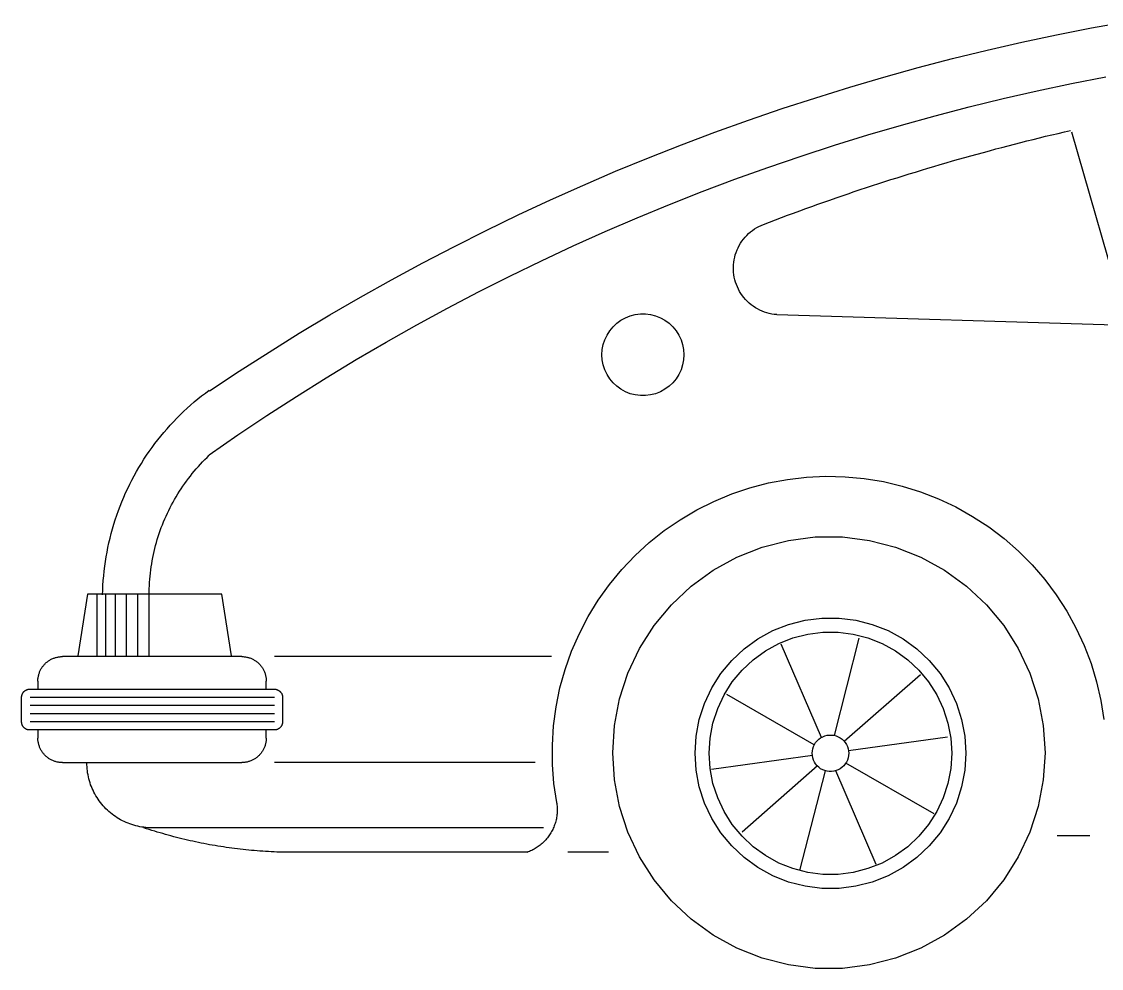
# Model space of a CAD drawing. Extents: x 4 to 4026, y -6 to 1153.
# Drawn here: x 4 to 1275, y -3 to 1111 of the extents above; entities that cross this region are included whole.
import ezdxf

# ---------------------------------------------------------------- set-up
doc = ezdxf.new("R2010")
doc.units = 0
doc.header["$LTSCALE"] = 20
doc.layers.get('0').update_dxf_attribs({"linetype": 'CONTINUOUS'})

msp = doc.modelspace()

# ---------------------------------------------------------------- linework, layer by layer
at = {"color": 0}
for p, q in [((1263.8, 1103.8), (1305, 1111.3)), ((1181.7, 1087), (1222.7, 1095.7)), ((1222.7, 1095.7), (1263.8, 1103.8)), ((1140.9, 1077.6), (1181.7, 1087)), ((1100.2, 1067.7), (1140.9, 1077.6)), ((1019.4, 1045.9), (1059.7, 1057.1)), ((1059.7, 1057.1), (1100.2, 1067.7)), ((979.2, 1034.1), (1019.4, 1045.9)), ((1240.3, 1038.3), (1280.8, 1046.2)), ((939.2, 1021.7), (979.2, 1034.1)), ((1199.9, 1029.7), (1240.3, 1038.3)), ((899.4, 1008.8), (939.2, 1021.7)), ((1119.7, 1010.8), (1159.7, 1020.6)), ((1159.7, 1020.6), (1199.9, 1029.7)), ((859.8, 995.2), (899.4, 1008.8)), ((1079.8, 1000.5), (1119.7, 1010.8)), ((820.3, 981), (859.8, 995.2)), ((1040, 989.5), (1079.8, 1000.5)), ((781.2, 966.2), (820.3, 981)), ((1000.4, 977.9), (1040, 989.5)), ((1217.1, 978), (1224.5, 979.7)), ((1224.5, 979.7), (1231.8, 981.4)), ((1231.8, 981.4), (1239.2, 983.1)), ((1240.2, 981.5), (1305.3, 755)), ((961, 965.8), (1000.4, 977.9)), ((1165.7, 965.1), (1173, 967)), ((1173, 967), (1180.4, 968.9)), ((1180.4, 968.9), (1187.7, 970.8)), ((1187.7, 970.8), (1195, 972.6)), ((1195, 972.6), (1202.4, 974.4)), ((1202.4, 974.4), (1209.7, 976.2)), ((1209.7, 976.2), (1217.1, 978)), ((742.2, 950.9), (781.2, 966.2)), ((921.8, 953), (961, 965.8)), ((1121.9, 953.3), (1129.2, 955.4)), ((1129.2, 955.4), (1136.5, 957.3)), ((1136.5, 957.3), (1143.8, 959.3)), ((1143.8, 959.3), (1151.1, 961.3)), ((1151.1, 961.3), (1158.4, 963.2)), ((1158.4, 963.2), (1165.7, 965.1)), ((703.5, 935), (742.2, 950.9)), ((882.8, 939.6), (921.8, 953)), ((1078.2, 940.8), (1085.5, 942.9)), ((1085.5, 942.9), (1092.7, 945.1)), ((1092.7, 945.1), (1100, 947.2)), ((1100, 947.2), (1107.3, 949.2)), ((1107.3, 949.2), (1114.6, 951.3)), ((1114.6, 951.3), (1121.9, 953.3)), ((665, 918.4), (703.5, 935)), ((844, 925.7), (882.8, 939.6)), ((1034.8, 927.5), (1042, 929.8)), ((1042, 929.8), (1049.3, 932)), ((1049.3, 932), (1056.5, 934.2)), ((1056.5, 934.2), (1063.7, 936.4)), ((1063.7, 936.4), (1071, 938.6)), ((1071, 938.6), (1078.2, 940.8)), ((626.8, 901.4), (665, 918.4)), ((805.4, 911.1), (844, 925.7)), ((991.6, 913.5), (998.8, 915.9)), ((998.8, 915.9), (1006, 918.2)), ((1006, 918.2), (1013.2, 920.6)), ((1013.2, 920.6), (1020.4, 922.9)), ((1020.4, 922.9), (1027.6, 925.2)), ((1027.6, 925.2), (1034.8, 927.5)), ((767.1, 896), (805.4, 911.1)), ((955.8, 901.2), (963, 903.7)), ((963, 903.7), (970.1, 906.2)), ((970.1, 906.2), (977.3, 908.7)), ((977.3, 908.7), (984.4, 911.1)), ((984.4, 911.1), (991.6, 913.5)), ((588.8, 883.7), (626.8, 901.4)), ((729, 880.3), (767.1, 896)), ((920.2, 888.5), (927.3, 891.1)), ((927.3, 891.1), (934.4, 893.7)), ((934.4, 893.7), (941.5, 896.2)), ((941.5, 896.2), (948.7, 898.7)), ((948.7, 898.7), (955.8, 901.2)), ((551.1, 865.5), (588.8, 883.7)), ((691.1, 864), (729, 880.3)), ((884.8, 875.3), (891.8, 877.9)), ((891.8, 877.9), (898.9, 880.6)), ((898.9, 880.6), (906, 883.3)), ((906, 883.3), (913.1, 885.9)), ((913.1, 885.9), (920.2, 888.5)), ((513.7, 846.7), (551.1, 865.5)), ((862.3, 863.7), (864.6, 865.5)), ((864.6, 865.5), (867.1, 867.2)), ((867.1, 867.2), (869.6, 868.7)), ((869.6, 868.7), (872.2, 870.2)), ((872.2, 870.2), (874.9, 871.4)), ((874.9, 871.4), (877.7, 872.6)), ((877.7, 872.5), (884.8, 875.3)), ((653.5, 847.1), (691.1, 864)), ((850.5, 850.3), (852.2, 852.8)), ((852.2, 852.8), (854, 855.2)), ((854, 855.2), (855.9, 857.5)), ((855.9, 857.5), (857.9, 859.6)), ((857.9, 859.6), (860, 861.7)), ((860, 861.7), (862.3, 863.7)), ((476.5, 827.3), (513.7, 846.7)), ((616.1, 829.7), (653.5, 847.1)), ((844.4, 836.8), (845.3, 839.6)), ((845.3, 839.6), (846.4, 842.4)), ((846.4, 842.4), (847.7, 845.1)), ((847.7, 845.1), (849, 847.7)), ((849, 847.7), (850.5, 850.3)), ((439.7, 807.4), (476.5, 827.3)), ((579, 811.6), (616.1, 829.7)), ((842.3, 825.1), (842.6, 828)), ((842.6, 828), (843, 831)), ((843, 831), (843.7, 833.9)), ((843.7, 833.9), (844.4, 836.8)), ((842.2, 822.1), (842.3, 825.1)), ((842.2, 819.1), (842.2, 822.1)), ((842.4, 816.2), (842.2, 819.1)), ((842.7, 813.2), (842.4, 816.2)), ((403.1, 787), (439.7, 807.4)), ((542.2, 793.1), (579, 811.6)), ((843.2, 810.3), (842.7, 813.2)), ((843.9, 807.4), (843.2, 810.3)), ((844.7, 804.5), (843.9, 807.4)), ((845.7, 801.7), (844.7, 804.5)), ((846.8, 798.9), (845.7, 801.7)), ((505.7, 773.9), (542.2, 793.1)), ((848.1, 796.2), (846.8, 798.9)), ((849.5, 793.6), (848.1, 796.2)), ((851.1, 791.1), (849.5, 793.6)), ((852.8, 788.6), (851.1, 791.1)), ((854.6, 786.3), (852.8, 788.6)), ((366.9, 765.9), (403.1, 787)), ((856.6, 784), (854.6, 786.3)), ((858.6, 781.9), (856.6, 784)), ((860.8, 779.9), (858.6, 781.9)), ((863.1, 778), (860.8, 779.9)), ((865.5, 776.2), (863.1, 778)), ((868, 774.5), (865.5, 776.2)), ((331, 744.4), (366.9, 765.9)), ((469.4, 754.3), (505.7, 773.9)), ((715.1, 762.7), (720.7, 764.9)), ((720.7, 764.9), (726.6, 766.4)), ((726.6, 766.4), (732.6, 767.2)), ((732.6, 767.2), (738.7, 767.2)), ((738.7, 767.2), (744.7, 766.4)), ((744.7, 766.4), (750.5, 764.9)), ((750.5, 764.9), (756.2, 762.7)), ((870.5, 773), (868, 774.5)), ((873.2, 771.6), (870.5, 773)), ((875.9, 770.4), (873.2, 771.6)), ((878.7, 769.3), (875.9, 770.4)), ((881.5, 768.4), (878.7, 769.3)), ((884.4, 767.6), (881.5, 768.4)), ((887.3, 767), (884.4, 767.6)), ((890.2, 766.6), (887.3, 767)), ((893.2, 766.3), (890.2, 766.6)), ((1306, 753.4), (893.4, 766)), ((433.5, 734), (469.4, 754.3)), ((696.6, 747.4), (700.5, 752.1)), ((700.5, 752.1), (704.9, 756.2)), ((704.9, 756.2), (709.8, 759.8)), ((709.8, 759.8), (715.1, 762.7)), ((756.2, 762.7), (761.5, 759.8)), ((761.5, 759.8), (766.4, 756.2)), ((766.4, 756.2), (770.8, 752.1)), ((770.8, 752.1), (774.6, 747.4)), ((295.4, 722.3), (331, 744.4)), ((690.8, 736.8), (693.4, 742.3)), ((693.4, 742.3), (696.6, 747.4)), ((774.6, 747.4), (777.9, 742.3)), ((777.9, 742.3), (780.5, 736.8)), ((397.9, 713.3), (433.5, 734)), ((687.4, 719.1), (687.8, 725.1)), ((687.8, 725.1), (688.9, 731.1)), ((688.9, 731.1), (690.8, 736.8)), ((780.5, 736.8), (782.3, 731.1)), ((782.3, 731.1), (783.5, 725.1)), ((783.5, 725.1), (783.9, 719.1)), ((260.2, 699.7), (295.4, 722.3)), ((362.6, 691.9), (397.9, 713.3)), ((687.8, 713), (687.4, 719.1)), ((688.9, 707.1), (687.8, 713)), ((783.5, 713), (782.3, 707.1)), ((783.9, 719.1), (783.5, 713)), ((225.3, 676.6), (260.2, 699.7)), ((690.8, 701.3), (688.9, 707.1)), ((693.4, 695.8), (690.8, 701.3)), ((780.5, 701.3), (777.9, 695.8)), ((782.3, 707.1), (780.5, 701.3)), ((327.6, 670.1), (362.6, 691.9)), ((696.6, 690.7), (693.4, 695.8)), ((700.5, 686.1), (696.6, 690.7)), ((774.6, 690.7), (770.8, 686.1)), ((777.9, 695.8), (774.6, 690.7)), ((216.1, 670.6), (220.5, 674)), ((220.5, 674), (225.1, 677.4)), ((704.9, 681.9), (700.5, 686.1)), ((709.8, 678.4), (704.9, 681.9)), ((715.1, 675.4), (709.8, 678.4)), ((720.7, 673.2), (715.1, 675.4)), ((756.2, 675.4), (750.5, 673.2)), ((761.5, 678.4), (756.2, 675.4)), ((766.4, 681.9), (761.5, 678.4)), ((770.8, 686.1), (766.4, 681.9)), ((203.1, 659.8), (207.4, 663.5)), ((207.4, 663.5), (211.7, 667.1)), ((211.7, 667.1), (216.1, 670.6)), ((293, 647.7), (327.6, 670.1)), ((726.6, 671.7), (720.7, 673.2)), ((732.6, 671), (726.6, 671.7)), ((738.7, 671), (732.6, 671)), ((744.7, 671.7), (738.7, 671)), ((750.5, 673.2), (744.7, 671.7)), ((190.7, 648.3), (194.8, 652.2)), ((194.8, 652.2), (198.9, 656)), ((198.9, 656), (203.1, 659.8)), ((175.3, 631.9), (179, 636.1)), ((179, 636.1), (182.8, 640.2)), ((182.8, 640.2), (186.7, 644.3)), ((186.7, 644.3), (190.7, 648.3)), ((258.7, 624.8), (293, 647.7)), ((164.5, 618.9), (168, 623.3)), ((168, 623.3), (171.6, 627.6)), ((171.6, 627.6), (175.3, 631.9)), ((224.8, 601.4), (258.7, 624.8)), ((157.7, 609.9), (161, 614.4)), ((161, 614.4), (164.5, 618.9)), ((148.1, 596), (151.2, 600.7)), ((151.2, 600.7), (154.4, 605.3)), ((154.4, 605.3), (157.7, 609.9)), ((219.8, 595.6), (222.4, 598.1)), ((222.4, 598.1), (225.1, 600.7)), ((139.4, 581.5), (142.2, 586.4)), ((142.2, 586.4), (145.1, 591.2)), ((145.1, 591.2), (148.1, 596)), ((209.8, 584.8), (212.2, 587.5)), ((212.2, 587.5), (214.7, 590.2)), ((214.7, 590.2), (217.2, 592.9)), ((217.2, 592.9), (219.8, 595.6)), ((134, 571.6), (136.6, 576.6)), ((136.6, 576.6), (139.4, 581.5)), ((198.3, 570.4), (200.5, 573.4)), ((200.5, 573.4), (202.8, 576.3)), ((202.8, 576.3), (205.1, 579.1)), ((205.1, 579.1), (207.4, 582)), ((207.4, 582), (209.8, 584.8)), ((883.6, 568.2), (905.9, 572.3)), ((905.9, 572.3), (928.4, 575)), ((928.4, 575), (951.1, 576)), ((951.1, 576), (973.7, 575.5)), ((973.7, 575.5), (996.3, 573.4)), ((996.3, 573.4), (1018.7, 569.7)), ((126.6, 556.4), (129, 561.5)), ((129, 561.5), (131.4, 566.6)), ((131.4, 566.6), (134, 571.6)), ((190, 558.3), (192, 561.4)), ((192, 561.4), (194, 564.4)), ((194, 564.4), (196.2, 567.4)), ((196.2, 567.4), (198.3, 570.4)), ((840.2, 555.2), (861.7, 562.4)), ((861.7, 562.4), (883.6, 568.2)), ((1018.7, 569.7), (1040.8, 564.5)), ((1040.8, 564.5), (1062.4, 557.8)), ((122.2, 546.1), (124.3, 551.3)), ((124.3, 551.3), (126.6, 556.4)), ((182.5, 545.6), (184.3, 548.8)), ((184.3, 548.8), (186.1, 552)), ((186.1, 552), (188, 555.2)), ((188, 555.2), (190, 558.3)), ((819.3, 546.5), (840.2, 555.2)), ((1062.4, 557.8), (1083.5, 549.5)), ((1083.5, 549.5), (1104, 539.9)), ((116.2, 530.3), (118.1, 535.6)), ((118.1, 535.6), (120.1, 540.8)), ((120.1, 540.8), (122.2, 546.1)), ((175.8, 532.5), (177.4, 535.8)), ((177.4, 535.8), (179, 539.1)), ((179, 539.1), (180.7, 542.4)), ((180.7, 542.4), (182.5, 545.6)), ((779.5, 524.9), (799, 536.4)), ((799, 536.4), (819.3, 546.5)), ((1104, 539.9), (1123.8, 528.8)), ((112.7, 519.5), (114.4, 524.9)), ((114.4, 524.9), (116.2, 530.3)), ((170, 519), (171.3, 522.4)), ((171.3, 522.4), (172.8, 525.8)), ((172.8, 525.8), (174.2, 529.2)), ((174.2, 529.2), (175.8, 532.5)), ((760.8, 512), (779.5, 524.9)), ((1123.8, 528.8), (1142.8, 516.4)), ((108.2, 503.2), (109.6, 508.7)), ((109.6, 508.7), (111.1, 514.1)), ((111.1, 514.1), (112.7, 519.5)), ((165, 505.1), (166.2, 508.6)), ((166.2, 508.6), (167.4, 512.1)), ((167.4, 512.1), (168.6, 515.6)), ((168.6, 515.6), (170, 519)), ((743.1, 497.9), (760.8, 512)), ((1142.8, 516.4), (1160.8, 502.7)), ((105.8, 492.3), (106.9, 497.8)), ((106.9, 497.8), (108.2, 503.2)), ((161.9, 494.6), (162.9, 498.1)), ((162.9, 498.1), (163.9, 501.6)), ((163.9, 501.6), (165, 505.1)), ((726.4, 482.6), (743.1, 497.9)), ((876, 492.6), (906.9, 500.6)), ((906.9, 500.6), (938.6, 504.6)), ((938.6, 504.6), (970.6, 504.6)), ((970.6, 504.6), (1002.3, 500.6)), ((1002.3, 500.6), (1033.2, 492.6)), ((1160.8, 502.7), (1177.9, 487.7)), ((103.7, 481.2), (104.7, 486.7)), ((104.7, 486.7), (105.8, 492.3)), ((158.6, 480.2), (159.3, 483.8)), ((159.3, 483.8), (160.2, 487.4)), ((160.2, 487.4), (161, 491)), ((161, 491), (161.9, 494.6)), ((846.3, 480.9), (876, 492.6)), ((1033.2, 492.6), (1062.9, 480.9)), ((1177.9, 487.7), (1193.9, 471.6)), ((102, 470), (102.8, 475.6)), ((102.8, 475.6), (103.7, 481.2)), ((156.7, 469.3), (157.3, 473)), ((157.3, 473), (157.9, 476.6)), ((157.9, 476.6), (158.6, 480.2)), ((710.7, 466.1), (726.4, 482.6)), ((818.3, 465.5), (846.3, 480.9)), ((1062.9, 480.9), (1090.9, 465.5)), ((1193.9, 471.6), (1208.7, 454.5)), ((100.3, 453.2), (100.8, 458.8)), ((100.8, 458.8), (101.3, 464.4)), ((101.3, 464.4), (102, 470)), ((155.1, 454.7), (155.4, 458.4)), ((155.4, 458.4), (155.8, 462)), ((155.8, 462), (156.2, 465.7)), ((156.2, 465.7), (156.7, 469.3)), ((696.3, 448.6), (710.7, 466.1)), ((792.4, 446.7), (818.3, 465.5)), ((1090.9, 465.5), (1116.8, 446.7)), ((99.7, 442), (99.9, 447.6)), ((99.9, 447.6), (100.3, 453.2)), ((154.4, 443.7), (154.6, 447.4)), ((154.6, 447.4), (154.8, 451.1)), ((154.8, 451.1), (155.1, 454.7)), ((683.1, 430.2), (696.3, 448.6)), ((769.1, 424.8), (792.4, 446.7)), ((1116.8, 446.7), (1140.1, 424.8)), ((1208.7, 454.5), (1222.3, 436.3)), ((81.7, 437.1), (70.2, 364.6)), ((239.7, 437.1), (81.7, 437.1)), ((93.2, 364.6), (93.2, 437.1)), ((99.5, 436.3), (99.7, 442)), ((103.1, 364.6), (103.1, 437.1)), ((114.6, 364.6), (114.6, 437.1)), ((127.8, 364.6), (127.8, 437.1)), ((140.9, 364.6), (140.9, 437.1)), ((154.1, 364.6), (154.1, 437.1)), ((154.3, 440), (154.4, 443.7)), ((154.3, 436.3), (154.3, 440)), ((251.2, 364.6), (239.7, 437.1)), ((1222.3, 436.3), (1234.6, 417.3)), ((671.3, 410.9), (683.1, 430.2)), ((748.8, 400.2), (769.1, 424.8)), ((1140.1, 424.8), (1160.5, 400.2)), ((660.8, 390.8), (671.3, 410.9)), ((926.6, 406.6), (946.4, 409.1)), ((946.4, 409.1), (966.5, 409.1)), ((966.5, 409.1), (986.3, 406.6)), ((1234.6, 417.3), (1245.5, 397.4)), ((731.6, 373.2), (748.8, 400.2)), ((871, 384.6), (888.5, 394.3)), ((888.5, 394.3), (907.2, 401.6)), ((907.2, 401.6), (926.6, 406.6)), ((986.3, 406.6), (1005.7, 401.6)), ((1005.7, 401.6), (1024.4, 394.3)), ((1024.4, 394.3), (1041.9, 384.6)), ((1160.5, 400.2), (1177.6, 373.2)), ((1245.5, 397.4), (1255.1, 376.9)), ((651.7, 370), (660.8, 390.8)), ((854.8, 372.8), (871, 384.6)), ((895.6, 379.2), (912.3, 385.8)), ((912.3, 385.8), (929.7, 390.3)), ((929.7, 390.3), (947.5, 392.5)), ((947.5, 392.5), (965.4, 392.5)), ((961.1, 270.8), (990.4, 385.6)), ((965.4, 392.5), (983.2, 390.3)), ((983.2, 390.3), (1000.6, 385.8)), ((1000.6, 385.8), (1017.3, 379.2)), ((1041.9, 384.6), (1058.1, 372.8)), ((644.1, 348.6), (651.7, 370)), ((718, 344.3), (731.6, 373.2)), ((840.2, 359.1), (854.8, 372.8)), ((865.4, 360), (879.9, 370.5)), ((879.9, 370.5), (895.6, 379.2)), ((945.8, 268.5), (898.5, 378.5)), ((1017.3, 379.2), (1033, 370.5)), ((1033, 370.5), (1047.5, 360)), ((1058.1, 372.8), (1072.7, 359.1)), ((1177.6, 373.2), (1191.2, 344.3)), ((1255.1, 376.9), (1263.2, 355.7)), ((32.4, 355.9), (33.1, 356.6)), ((33.1, 356.6), (33.7, 357.1)), ((33.7, 357.1), (34.4, 357.7)), ((34.4, 357.7), (35.2, 358.2)), ((35.2, 358.2), (35.9, 358.8)), ((35.9, 358.8), (36.7, 359.3)), ((36.7, 359.3), (37.4, 359.7)), ((37.4, 359.7), (38.2, 360.2)), ((38.2, 360.2), (39, 360.6)), ((39, 360.6), (39.8, 361)), ((39.8, 361), (40.7, 361.4)), ((40.7, 361.4), (41.5, 361.7)), ((41.5, 361.7), (42.3, 362)), ((42.3, 362), (43.2, 362.3)), ((43.2, 362.3), (44.1, 362.6)), ((44.1, 362.6), (44.9, 362.8)), ((44.9, 362.8), (45.8, 363.1)), ((45.8, 363.1), (46.7, 363.2)), ((46.7, 363.2), (47.6, 363.4)), ((47.6, 363.4), (48.5, 363.5)), ((48.5, 363.5), (49.4, 363.6)), ((49.4, 363.6), (50.3, 363.7)), ((50.3, 363.7), (51.2, 363.7)), ((51.2, 363.7), (52.1, 363.8)), ((263.3, 363.8), (52.1, 363.8)), ((263.3, 363.8), (264.2, 363.7)), ((264.2, 363.7), (265.1, 363.7)), ((265.1, 363.7), (266, 363.6)), ((266, 363.6), (266.9, 363.5)), ((266.9, 363.5), (267.8, 363.4)), ((267.8, 363.4), (268.7, 363.2)), ((268.7, 363.2), (269.6, 363.1)), ((269.6, 363.1), (270.5, 362.8)), ((270.5, 362.8), (271.3, 362.6)), ((271.3, 362.6), (272.2, 362.3)), ((272.2, 362.3), (273, 362.1)), ((273, 362.1), (273.9, 361.7)), ((273.9, 361.7), (274.7, 361.4)), ((274.7, 361.4), (275.6, 361)), ((275.6, 361), (276.4, 360.6)), ((276.4, 360.6), (277.2, 360.2)), ((277.2, 360.2), (278, 359.7)), ((278, 359.7), (278.7, 359.3)), ((278.7, 359.3), (279.5, 358.8)), ((279.5, 358.8), (280.2, 358.3)), ((280.2, 358.3), (280.9, 357.7)), ((280.9, 357.7), (281.7, 357.1)), ((281.7, 357.1), (282.3, 356.6)), ((282.3, 356.6), (283, 355.9)), ((628.1, 363.8), (301.7, 363.8)), ((827.4, 343.7), (840.2, 359.1)), ((852.3, 347.7), (865.4, 360)), ((1047.5, 360), (1060.6, 347.7)), ((1072.7, 359.1), (1085.5, 343.7)), ((24.4, 343), (24.7, 343.8)), ((24.7, 343.8), (25, 344.7)), ((25, 344.7), (25.3, 345.6)), ((25.3, 345.6), (25.7, 346.4)), ((25.7, 346.4), (26, 347.2)), ((26, 347.2), (26.4, 348)), ((26.4, 348), (26.9, 348.8)), ((26.9, 348.8), (27.3, 349.6)), ((27.3, 349.6), (27.8, 350.4)), ((27.8, 350.4), (28.3, 351.1)), ((28.3, 351.1), (28.8, 351.9)), ((28.8, 351.9), (29.3, 352.6)), ((29.3, 352.6), (29.9, 353.3)), ((29.9, 353.3), (30.5, 354)), ((30.5, 354), (31.1, 354.7)), ((31.1, 354.7), (31.7, 355.3)), ((31.7, 355.3), (32.4, 355.9)), ((283, 355.9), (283.7, 355.3)), ((283.7, 355.3), (284.3, 354.7)), ((284.3, 354.7), (284.9, 354)), ((284.9, 354), (285.5, 353.3)), ((285.5, 353.3), (286.1, 352.6)), ((286.1, 352.6), (286.6, 351.9)), ((286.6, 351.9), (287.1, 351.1)), ((287.1, 351.1), (287.6, 350.4)), ((287.6, 350.4), (288.1, 349.6)), ((288.1, 349.6), (288.5, 348.8)), ((288.5, 348.8), (289, 348)), ((289, 348), (289.4, 347.2)), ((289.4, 347.2), (289.7, 346.4)), ((289.7, 346.4), (290.1, 345.6)), ((290.1, 345.6), (290.4, 344.7)), ((290.4, 344.7), (290.7, 343.9)), ((290.7, 343.9), (291, 343)), ((638, 326.8), (644.1, 348.6)), ((708.2, 313.9), (718, 344.3)), ((816.7, 326.8), (827.4, 343.7)), ((840.9, 333.9), (852.3, 347.7)), ((1060.6, 347.7), (1072, 333.9)), ((1085.5, 343.7), (1096.2, 326.8)), ((1191.2, 344.3), (1201.1, 313.9)), ((1263.2, 355.7), (1269.8, 334)), ((23.3, 335.9), (23.4, 336.8)), ((23.3, 335), (23.3, 335.9)), ((23.3, 335), (23.3, 325.4)), ((23.4, 337.7), (23.5, 338.6)), ((23.4, 336.8), (23.4, 337.7)), ((23.5, 338.6), (23.7, 339.5)), ((23.7, 339.5), (23.8, 340.3)), ((23.8, 340.3), (24, 341.2)), ((24, 341.2), (24.2, 342.1)), ((24.2, 342.1), (24.4, 343)), ((291, 343), (291.2, 342.1)), ((291.2, 342.1), (291.4, 341.2)), ((291.4, 341.2), (291.6, 340.3)), ((291.6, 340.3), (291.7, 339.5)), ((291.7, 339.5), (291.9, 338.6)), ((291.9, 338.6), (292, 337.7)), ((292, 337.7), (292, 336.8)), ((292, 336.8), (292.1, 335.9)), ((292.1, 335.9), (292.1, 335)), ((292.1, 325.4), (292.1, 335)), ((831.3, 318.8), (840.9, 333.9)), ((972.6, 264), (1062.4, 342.8)), ((1072, 333.9), (1081.6, 318.8)), ((1269.8, 334), (1274.8, 311.9)), ((4.3, 317.8), (4.4, 318.1)), ((4.4, 318.1), (4.5, 318.4)), ((4.5, 318.4), (4.6, 318.7)), ((4.6, 318.7), (4.7, 319)), ((4.7, 319), (4.8, 319.3)), ((4.8, 319.3), (4.9, 319.6)), ((4.9, 319.6), (5, 319.8)), ((5, 319.8), (5.1, 320.1)), ((5.1, 320.1), (5.3, 320.4)), ((5.3, 320.4), (5.4, 320.6)), ((5.4, 320.6), (5.6, 320.9)), ((5.6, 320.9), (5.8, 321.1)), ((5.8, 321.1), (5.9, 321.4)), ((5.9, 321.4), (6.1, 321.6)), ((6.1, 321.6), (6.3, 321.9)), ((6.3, 321.9), (6.5, 322.1)), ((6.5, 322.1), (6.7, 322.3)), ((6.7, 322.3), (6.9, 322.5)), ((6.9, 322.5), (7.1, 322.7)), ((7.1, 322.7), (7.3, 322.9)), ((7.3, 322.9), (7.6, 323.1)), ((7.6, 323.1), (7.8, 323.3)), ((7.8, 323.3), (8.1, 323.5)), ((8.1, 323.5), (8.3, 323.7)), ((8.3, 323.7), (8.6, 323.9)), ((8.6, 323.9), (8.8, 324)), ((8.8, 324), (9.1, 324.2)), ((9.1, 324.2), (9.3, 324.3)), ((9.3, 324.3), (9.6, 324.4)), ((9.6, 324.4), (9.9, 324.6)), ((9.9, 324.6), (10.2, 324.7)), ((10.2, 324.7), (10.4, 324.8)), ((10.4, 324.8), (10.7, 324.9)), ((10.7, 324.9), (11, 325)), ((11, 325), (11.3, 325)), ((11.3, 325), (11.6, 325.1)), ((11.6, 325.1), (11.9, 325.2)), ((11.9, 325.2), (12.2, 325.2)), ((12.2, 325.2), (12.5, 325.3)), ((12.5, 325.3), (12.8, 325.3)), ((12.8, 325.3), (13.1, 325.3)), ((13.1, 325.3), (13.4, 325.3)), ((13.4, 325.3), (13.7, 325.4)), ((13.7, 325.4), (301.7, 325.4)), ((301.7, 325.4), (302, 325.3)), ((302, 325.3), (302.3, 325.3)), ((302.3, 325.3), (302.6, 325.3)), ((302.6, 325.3), (302.9, 325.3)), ((302.9, 325.3), (303.2, 325.2)), ((303.2, 325.2), (303.5, 325.2)), ((303.5, 325.2), (303.8, 325.1)), ((303.8, 325.1), (304.1, 325.1)), ((304.1, 325.1), (304.4, 325)), ((304.4, 325), (304.7, 324.9)), ((304.7, 324.9), (304.9, 324.8)), ((304.9, 324.8), (305.2, 324.7)), ((305.2, 324.7), (305.5, 324.6)), ((305.5, 324.6), (305.8, 324.4)), ((305.8, 324.4), (306.1, 324.3)), ((306.1, 324.3), (306.3, 324.2)), ((306.3, 324.2), (306.6, 324)), ((306.6, 324), (306.8, 323.9)), ((306.8, 323.9), (307.1, 323.7)), ((307.1, 323.7), (307.3, 323.5)), ((307.3, 323.5), (307.6, 323.3)), ((307.6, 323.3), (307.8, 323.2)), ((307.8, 323.2), (308, 323)), ((308, 323), (308.3, 322.8)), ((308.3, 322.8), (308.5, 322.5)), ((308.5, 322.5), (308.7, 322.3)), ((308.7, 322.3), (308.9, 322.1)), ((308.9, 322.1), (309.1, 321.9)), ((309.1, 321.9), (309.3, 321.6)), ((309.3, 321.6), (309.5, 321.4)), ((309.5, 321.4), (309.6, 321.2)), ((309.6, 321.2), (309.8, 320.9)), ((309.8, 320.9), (310, 320.6)), ((310, 320.6), (310.1, 320.4)), ((310.1, 320.4), (310.3, 320.1)), ((310.3, 320.1), (310.4, 319.8)), ((310.4, 319.8), (310.5, 319.6)), ((310.5, 319.6), (310.6, 319.3)), ((310.6, 319.3), (310.7, 319)), ((310.7, 319), (310.8, 318.7)), ((310.8, 318.7), (310.9, 318.4)), ((310.9, 318.4), (311, 318.1)), ((311, 318.1), (311.1, 317.8)), ((633.5, 304.6), (638, 326.8)), ((808.2, 308.7), (816.7, 326.8)), ((823.7, 302.5), (831.3, 318.8)), ((937.2, 259.8), (834.5, 319)), ((1081.6, 318.8), (1089.2, 302.5)), ((1096.2, 326.8), (1104.7, 308.7)), ((4.1, 316.7), (4.2, 317)), ((4.1, 316.4), (4.1, 316.7)), ((4.1, 316.1), (4.1, 316.4)), ((4.1, 315.8), (4.1, 316.1)), ((4.1, 287), (4.1, 315.8)), ((4.2, 317.3), (4.3, 317.5)), ((4.2, 317), (4.2, 317.3)), ((4.3, 317.5), (4.3, 317.8)), ((302, 315.7), (14, 315.7)), ((302, 306.1), (14, 306.1)), ((311.1, 317.8), (311.1, 317.6)), ((311.1, 317.6), (311.2, 317.3)), ((311.2, 317.3), (311.2, 317)), ((311.2, 317), (311.3, 316.7)), ((311.3, 316.7), (311.3, 316.4)), ((311.3, 316.4), (311.3, 316.1)), ((311.3, 316.1), (311.3, 315.8)), ((311.3, 315.8), (311.3, 287)), ((702.2, 282.5), (708.2, 313.9)), ((802, 289.6), (808.2, 308.7)), ((1104.7, 308.7), (1110.9, 289.6)), ((1201.1, 313.9), (1207, 282.5)), ((1274.8, 311.9), (1278.3, 289.5)), ((302, 296.5), (14, 296.5)), ((630.5, 282.1), (633.5, 304.6)), ((818.1, 285.5), (823.7, 302.5)), ((1089.2, 302.5), (1094.8, 285.5)), ((4.1, 286.7), (4.1, 287)), ((4.1, 286.3), (4.1, 286.7)), ((4.1, 286), (4.1, 286.3)), ((4.2, 285.7), (4.1, 286)), ((4.2, 285.5), (4.2, 285.7)), ((4.3, 285.2), (4.2, 285.5)), ((4.3, 284.9), (4.3, 285.2)), ((4.4, 284.6), (4.3, 284.9)), ((4.5, 284.3), (4.4, 284.6)), ((4.6, 284), (4.5, 284.3)), ((4.7, 283.7), (4.6, 284)), ((4.8, 283.4), (4.7, 283.7)), ((4.9, 283.1), (4.8, 283.4)), ((5, 282.9), (4.9, 283.1)), ((5.1, 282.6), (5, 282.9)), ((5.3, 282.3), (5.1, 282.6)), ((5.4, 282.1), (5.3, 282.3)), ((5.6, 281.8), (5.4, 282.1)), ((5.8, 281.6), (5.6, 281.8)), ((5.9, 281.3), (5.8, 281.6)), ((6.1, 281.1), (5.9, 281.3)), ((6.3, 280.8), (6.1, 281.1)), ((6.5, 280.6), (6.3, 280.8)), ((6.7, 280.4), (6.5, 280.6)), ((6.9, 280.2), (6.7, 280.4)), ((7.1, 280), (6.9, 280.2)), ((7.3, 279.8), (7.1, 280)), ((7.6, 279.6), (7.3, 279.8)), ((302, 286.9), (14, 286.9)), ((308.3, 280), (308, 279.7)), ((308.5, 280.2), (308.3, 280)), ((308.7, 280.4), (308.5, 280.2)), ((308.9, 280.6), (308.7, 280.4)), ((309.1, 280.8), (308.9, 280.6)), ((309.3, 281.1), (309.1, 280.8)), ((309.5, 281.3), (309.3, 281.1)), ((309.6, 281.6), (309.5, 281.3)), ((309.8, 281.8), (309.6, 281.6)), ((310, 282.1), (309.8, 281.8)), ((310.1, 282.3), (310, 282.1)), ((310.3, 282.6), (310.1, 282.3)), ((310.4, 282.9), (310.3, 282.6)), ((310.5, 283.1), (310.4, 282.9)), ((310.6, 283.4), (310.5, 283.1)), ((310.7, 283.7), (310.6, 283.4)), ((310.8, 284), (310.7, 283.7)), ((310.9, 284.3), (310.8, 284)), ((311, 284.6), (310.9, 284.3)), ((311.1, 284.9), (311, 284.6)), ((311.2, 285.4), (311.1, 285.2)), ((311.1, 285.2), (311.1, 284.9)), ((311.3, 286), (311.2, 285.7)), ((311.2, 285.7), (311.2, 285.4)), ((311.3, 287), (311.3, 286.7)), ((311.3, 286.7), (311.3, 286.3)), ((311.3, 286.3), (311.3, 286)), ((629, 259.5), (630.5, 282.1)), ((700.2, 250.6), (702.2, 282.5)), ((798.2, 270), (802, 289.6)), ((814.8, 267.9), (818.1, 285.5)), ((1094.8, 285.5), (1098.1, 267.9)), ((1110.9, 289.6), (1114.7, 270)), ((1207, 282.5), (1209.1, 250.6)), ((7.8, 279.4), (7.6, 279.6)), ((8.1, 279.2), (7.8, 279.4)), ((8.3, 279), (8.1, 279.2)), ((8.6, 278.8), (8.3, 279)), ((8.8, 278.7), (8.6, 278.8)), ((9.1, 278.5), (8.8, 278.7)), ((9.3, 278.4), (9.1, 278.5)), ((9.6, 278.3), (9.3, 278.4)), ((9.9, 278.1), (9.6, 278.3)), ((10.2, 278), (9.9, 278.1)), ((10.4, 277.9), (10.2, 278)), ((10.7, 277.8), (10.4, 277.9)), ((11, 277.7), (10.7, 277.8)), ((11.3, 277.7), (11, 277.7)), ((11.6, 277.6), (11.3, 277.7)), ((11.9, 277.5), (11.6, 277.6)), ((12.2, 277.5), (11.9, 277.5)), ((12.5, 277.4), (12.2, 277.5)), ((12.8, 277.4), (12.5, 277.4)), ((13.1, 277.4), (12.8, 277.4)), ((13.4, 277.4), (13.1, 277.4)), ((13.7, 277.4), (13.4, 277.4)), ((301.7, 277.4), (13.7, 277.4)), ((23.3, 277.4), (23.3, 267.8)), ((23.3, 266.8), (23.3, 267.8)), ((292.1, 267.8), (292.1, 277.4)), ((292.1, 267.8), (292.1, 266.8)), ((302, 277.4), (301.7, 277.4)), ((302.3, 277.4), (302, 277.4)), ((302.6, 277.4), (302.3, 277.4)), ((302.9, 277.4), (302.6, 277.4)), ((303.2, 277.5), (302.9, 277.4)), ((303.5, 277.5), (303.2, 277.5)), ((303.8, 277.6), (303.5, 277.5)), ((304.1, 277.7), (303.8, 277.6)), ((304.4, 277.7), (304.1, 277.7)), ((304.7, 277.8), (304.4, 277.7)), ((304.9, 277.9), (304.7, 277.8)), ((305.2, 278), (304.9, 277.9)), ((305.5, 278.1), (305.2, 278)), ((305.8, 278.3), (305.5, 278.1)), ((306.1, 278.4), (305.8, 278.3)), ((306.3, 278.5), (306.1, 278.4)), ((306.6, 278.7), (306.3, 278.5)), ((306.8, 278.8), (306.6, 278.7)), ((307.1, 279), (306.8, 278.8)), ((307.3, 279.2), (307.1, 279)), ((307.6, 279.4), (307.3, 279.2)), ((307.8, 279.6), (307.6, 279.4)), ((308, 279.7), (307.8, 279.6)), ((797, 250), (798.2, 270)), ((813.6, 250), (814.8, 267.9)), ((942.7, 266.5), (944.9, 268.1)), ((944.9, 268.1), (947.3, 269.4)), ((947.3, 269.4), (949.8, 270.4)), ((949.8, 270.4), (952.4, 271.1)), ((952.4, 271.1), (955.1, 271.4)), ((955.1, 271.4), (957.8, 271.4)), ((957.8, 271.4), (960.5, 271.1)), ((960.5, 271.1), (963.1, 270.4)), ((963.1, 270.4), (965.6, 269.4)), ((965.6, 269.4), (968, 268.1)), ((968, 268.1), (970.2, 266.5)), ((1094.4, 269), (977.8, 252.7)), ((1098.1, 267.9), (1099.3, 250)), ((1114.7, 270), (1115.9, 250)), ((23.4, 265.9), (23.3, 266.8)), ((23.4, 265), (23.4, 265.9)), ((23.5, 264.1), (23.4, 265)), ((23.7, 263.2), (23.5, 264.1)), ((23.8, 262.4), (23.7, 263.2)), ((24, 261.5), (23.8, 262.4)), ((24.2, 260.6), (24, 261.5)), ((24.4, 259.7), (24.2, 260.6)), ((24.7, 258.9), (24.4, 259.7)), ((25, 258), (24.7, 258.9)), ((25.3, 257.2), (25, 258)), ((25.7, 256.3), (25.3, 257.2)), ((26, 255.5), (25.7, 256.3)), ((26.4, 254.7), (26, 255.5)), ((26.9, 253.9), (26.4, 254.7)), ((289, 254.7), (288.5, 253.9)), ((289.4, 255.5), (289, 254.7)), ((289.7, 256.3), (289.4, 255.5)), ((290.1, 257.1), (289.7, 256.3)), ((290.4, 258), (290.1, 257.1)), ((290.7, 258.9), (290.4, 258)), ((291, 259.7), (290.7, 258.9)), ((291.2, 260.6), (291, 259.7)), ((291.4, 261.5), (291.2, 260.6)), ((291.6, 262.4), (291.4, 261.5)), ((291.7, 263.2), (291.6, 262.4)), ((291.9, 264.1), (291.7, 263.2)), ((292, 265), (291.9, 264.1)), ((292.1, 266.8), (292, 265.9)), ((292, 265.9), (292, 265)), ((629.1, 236.8), (629, 259.5)), ((935.1, 252.7), (935.6, 255.3)), ((935.6, 255.3), (936.4, 257.9)), ((936.4, 257.9), (937.6, 260.3)), ((937.6, 260.3), (939, 262.6)), ((939, 262.6), (940.8, 264.7)), ((940.8, 264.7), (942.7, 266.5)), ((970.2, 266.5), (972.1, 264.7)), ((972.1, 264.7), (973.9, 262.6)), ((973.9, 262.6), (975.3, 260.3)), ((975.3, 260.3), (976.5, 257.9)), ((976.5, 257.9), (977.3, 255.3)), ((977.3, 255.3), (977.8, 252.7)), ((27.3, 253.1), (26.9, 253.9)), ((27.8, 252.3), (27.3, 253.1)), ((28.3, 251.6), (27.8, 252.3)), ((28.8, 250.8), (28.3, 251.6)), ((29.3, 250.1), (28.8, 250.8)), ((29.9, 249.4), (29.3, 250.1)), ((30.5, 248.7), (29.9, 249.4)), ((31.1, 248), (30.5, 248.7)), ((31.7, 247.4), (31.1, 248)), ((32.4, 246.8), (31.7, 247.4)), ((33.1, 246.2), (32.4, 246.8)), ((33.7, 245.6), (33.1, 246.2)), ((34.4, 245), (33.7, 245.6)), ((35.2, 244.5), (34.4, 245)), ((35.9, 243.9), (35.2, 244.5)), ((36.7, 243.4), (35.9, 243.9)), ((37.4, 243), (36.7, 243.4)), ((38.2, 242.5), (37.4, 243)), ((39, 242.1), (38.2, 242.5)), ((39.8, 241.7), (39, 242.1)), ((40.7, 241.3), (39.8, 241.7)), ((275.6, 241.7), (274.7, 241.3)), ((276.4, 242.1), (275.6, 241.7)), ((277.2, 242.5), (276.4, 242.1)), ((278, 243), (277.2, 242.5)), ((278.7, 243.4), (278, 243)), ((279.5, 243.9), (278.7, 243.4)), ((280.2, 244.4), (279.5, 243.9)), ((280.9, 245), (280.2, 244.4)), ((281.7, 245.6), (280.9, 245)), ((282.3, 246.1), (281.7, 245.6)), ((283, 246.8), (282.3, 246.1)), ((283.7, 247.4), (283, 246.8)), ((284.3, 248), (283.7, 247.4)), ((284.9, 248.7), (284.3, 248)), ((285.5, 249.4), (284.9, 248.7)), ((286.1, 250.1), (285.5, 249.4)), ((286.6, 250.8), (286.1, 250.1)), ((287.1, 251.6), (286.6, 250.8)), ((287.6, 252.3), (287.1, 251.6)), ((288.1, 253.1), (287.6, 252.3)), ((288.5, 253.9), (288.1, 253.1)), ((702.2, 218.7), (700.2, 250.6)), ((798.2, 230), (797, 250)), ((814.8, 232.1), (813.6, 250)), ((935.1, 247.2), (816.5, 230.9)), ((934.9, 250), (935.1, 252.7)), ((935.1, 247.3), (934.9, 250)), ((935.6, 244.6), (935.1, 247.3)), ((936.4, 242), (935.6, 244.6)), ((937.6, 239.6), (936.4, 242)), ((976.5, 242), (975.3, 239.6)), ((977.3, 244.6), (976.5, 242)), ((977.8, 247.3), (977.3, 244.6)), ((977.8, 252.7), (978, 250)), ((978, 250), (977.8, 247.3)), ((1099.3, 250), (1098.1, 232.1)), ((1115.9, 250), (1114.7, 230)), ((1209.1, 250.6), (1207, 218.7)), ((41.5, 241), (40.7, 241.3)), ((42.3, 240.7), (41.5, 241)), ((43.2, 240.4), (42.3, 240.7)), ((44.1, 240.1), (43.2, 240.4)), ((44.9, 239.9), (44.1, 240.1)), ((45.8, 239.6), (44.9, 239.9)), ((46.7, 239.5), (45.8, 239.6)), ((47.6, 239.3), (46.7, 239.5)), ((48.5, 239.2), (47.6, 239.3)), ((49.4, 239.1), (48.5, 239.2)), ((50.3, 239), (49.4, 239.1)), ((51.2, 239), (50.3, 239)), ((52.1, 239), (51.2, 239)), ((52.1, 239), (263.3, 239)), ((80.9, 236.5), (80.9, 239)), ((81.1, 234.1), (80.9, 236.5)), ((81.2, 231.7), (81.1, 234.1)), ((81.5, 229.3), (81.2, 231.7)), ((81.8, 226.9), (81.5, 229.3)), ((264.2, 239), (263.3, 239)), ((265.1, 239), (264.2, 239)), ((266, 239.1), (265.1, 239)), ((266.9, 239.2), (266, 239.1)), ((267.8, 239.3), (266.9, 239.2)), ((268.7, 239.5), (267.8, 239.3)), ((269.6, 239.6), (268.7, 239.5)), ((270.5, 239.9), (269.6, 239.6)), ((271.3, 240.1), (270.5, 239.9)), ((272.2, 240.4), (271.3, 240.1)), ((273, 240.7), (272.2, 240.4)), ((273.9, 241), (273, 240.7)), ((274.7, 241.3), (273.9, 241)), ((608.9, 239), (301.7, 239)), ((630.9, 214.2), (629.1, 236.8)), ((802, 210.3), (798.2, 230)), ((818.1, 214.4), (814.8, 232.1)), ((941.2, 235.3), (852.5, 157.1)), ((920.5, 111.9), (950.7, 229.4)), ((939, 237.3), (937.6, 239.6)), ((940.8, 235.2), (939, 237.3)), ((942.7, 233.4), (940.8, 235.2)), ((944.9, 231.8), (942.7, 233.4)), ((947.3, 230.5), (944.9, 231.8)), ((949.8, 229.5), (947.3, 230.5)), ((952.4, 228.8), (949.8, 229.5)), ((963.1, 229.5), (960.5, 228.8)), ((1010.4, 119), (962.8, 229.4)), ((965.6, 230.5), (963.1, 229.5)), ((968, 231.8), (965.6, 230.5)), ((970.2, 233.4), (968, 231.8)), ((972.1, 235.2), (970.2, 233.4)), ((973.9, 237.3), (972.1, 235.2)), ((975.3, 239.6), (973.9, 237.3)), ((1078.4, 178.6), (974.5, 238.3)), ((1098.1, 232.1), (1094.8, 214.4)), ((1114.7, 230), (1110.9, 210.3)), ((82.3, 224.6), (81.8, 226.9)), ((82.7, 222.2), (82.3, 224.6)), ((83.3, 219.9), (82.7, 222.2)), ((83.9, 217.5), (83.3, 219.9)), ((84.7, 215.2), (83.9, 217.5)), ((708.2, 187.3), (702.2, 218.7)), ((955.1, 228.5), (952.4, 228.8)), ((957.8, 228.5), (955.1, 228.5)), ((960.5, 228.8), (957.8, 228.5)), ((1207, 218.7), (1201.1, 187.3)), ((85.4, 212.9), (84.7, 215.2)), ((86.3, 210.7), (85.4, 212.9)), ((87.2, 208.5), (86.3, 210.7)), ((88.2, 206.3), (87.2, 208.5)), ((89.3, 204.1), (88.2, 206.3)), ((90.4, 202), (89.3, 204.1)), ((634.1, 191.8), (630.9, 214.2)), ((808.2, 191.3), (802, 210.3)), ((823.7, 197.4), (818.1, 214.4)), ((1094.8, 214.4), (1089.2, 197.4)), ((1110.9, 210.3), (1104.7, 191.3)), ((91.6, 199.9), (90.4, 202)), ((92.9, 197.8), (91.6, 199.9)), ((94.2, 195.8), (92.9, 197.8)), ((95.6, 193.8), (94.2, 195.8)), ((97, 191.9), (95.6, 193.8)), ((98.5, 190), (97, 191.9)), ((634, 192), (634.3, 190.6)), ((816.7, 173.1), (808.2, 191.3)), ((831.3, 181.2), (823.7, 197.4)), ((1089.2, 197.4), (1081.6, 181.2)), ((1104.7, 191.3), (1096.2, 173.1)), ((100.1, 188.2), (98.5, 190)), ((101.7, 186.4), (100.1, 188.2)), ((103.4, 184.6), (101.7, 186.4)), ((105.1, 183), (103.4, 184.6)), ((106.9, 181.3), (105.1, 183)), ((108.7, 179.8), (106.9, 181.3)), ((110.6, 178.3), (108.7, 179.8)), ((112.6, 176.8), (110.6, 178.3)), ((634.3, 190.6), (634.4, 189.1)), ((634.4, 189.1), (634.6, 187.6)), ((634.5, 178.8), (634.4, 177.3)), ((634.6, 180.2), (634.5, 178.8)), ((634.6, 187.6), (634.7, 186.2)), ((634.7, 181.7), (634.6, 180.2)), ((634.7, 186.2), (634.7, 184.7)), ((634.7, 184.7), (634.7, 183.2)), ((634.7, 183.2), (634.7, 181.7)), ((718, 157), (708.2, 187.3)), ((840.9, 166), (831.3, 181.2)), ((1081.6, 181.2), (1072, 166)), ((1201.1, 187.3), (1191.2, 157)), ((114.5, 175.4), (112.6, 176.8)), ((116.5, 174.1), (114.5, 175.4)), ((118.6, 172.9), (116.5, 174.1)), ((120.7, 171.7), (118.6, 172.9)), ((122.8, 170.5), (120.7, 171.7)), ((125, 169.5), (122.8, 170.5)), ((127.2, 168.5), (125, 169.5)), ((129.4, 167.5), (127.2, 168.5)), ((131.7, 166.7), (129.4, 167.5)), ((134, 165.9), (131.7, 166.7)), ((136.3, 165.2), (134, 165.9)), ((631.7, 165.8), (631.2, 164.4)), ((632.2, 167.2), (631.7, 165.8)), ((632.6, 168.6), (632.2, 167.2)), ((633, 170), (632.6, 168.6)), ((633.4, 171.4), (633, 170)), ((633.7, 172.9), (633.4, 171.4)), ((633.9, 174.4), (633.7, 172.9)), ((634.2, 175.8), (633.9, 174.4)), ((634.4, 177.3), (634.2, 175.8)), ((827.4, 156.2), (816.7, 173.1)), ((852.3, 152.2), (840.9, 166)), ((1072, 166), (1060.6, 152.2)), ((1096.2, 173.1), (1085.5, 156.2)), ((138.6, 164.6), (136.3, 165.2)), ((140.9, 164), (138.6, 164.6)), ((143.3, 163.5), (140.9, 164)), ((145.7, 163.1), (143.3, 163.5)), ((148.1, 162.8), (145.7, 163.1)), ((150.5, 162.5), (148.1, 162.8)), ((151.3, 161.1), (148.1, 162.2)), ((152.9, 162.3), (150.5, 162.5)), ((154.4, 160.1), (151.3, 161.1)), ((155.3, 162.2), (152.9, 162.3)), ((157.6, 159.1), (154.4, 160.1)), ((157.7, 162.2), (155.3, 162.2)), ((160.8, 158.1), (157.6, 159.1)), ((618.5, 162.2), (157.7, 162.2)), ((163.9, 157.1), (160.8, 158.1)), ((167.1, 156.2), (163.9, 157.1)), ((170.3, 155.3), (167.1, 156.2)), ((173.5, 154.3), (170.3, 155.3)), ((176.7, 153.4), (173.5, 154.3)), ((179.9, 152.6), (176.7, 153.4)), ((183.2, 151.7), (179.9, 152.6)), ((624.9, 152.7), (624, 151.5)), ((625.7, 153.9), (624.9, 152.7)), ((626.5, 155.1), (625.7, 153.9)), ((627.3, 156.4), (626.5, 155.1)), ((628, 157.7), (627.3, 156.4)), ((628.7, 159), (628, 157.7)), ((629.4, 160.3), (628.7, 159)), ((630, 161.6), (629.4, 160.3)), ((630.6, 163), (630, 161.6)), ((631.2, 164.4), (630.6, 163)), ((731.6, 128), (718, 157)), ((840.2, 140.8), (827.4, 156.2)), ((1085.5, 156.2), (1072.7, 140.8)), ((1191.2, 157), (1177.6, 128)), ((1261.7, 152.6), (1223.3, 152.6)), ((186.4, 150.9), (183.2, 151.7)), ((189.6, 150.1), (186.4, 150.9)), ((192.8, 149.3), (189.6, 150.1)), ((196.1, 148.5), (192.8, 149.3)), ((199.3, 147.7), (196.1, 148.5)), ((202.5, 147), (199.3, 147.7)), ((205.8, 146.3), (202.5, 147)), ((209, 145.6), (205.8, 146.3)), ((212.3, 144.9), (209, 145.6)), ((215.6, 144.2), (212.3, 144.9)), ((218.8, 143.6), (215.6, 144.2)), ((222.1, 142.9), (218.8, 143.6)), ((225.4, 142.3), (222.1, 142.9)), ((228.6, 141.7), (225.4, 142.3)), ((231.9, 141.2), (228.6, 141.7)), ((235.2, 140.6), (231.9, 141.2)), ((238.5, 140.1), (235.2, 140.6)), ((241.8, 139.6), (238.5, 140.1)), ((612.4, 140.2), (611.2, 139.3)), ((613.6, 141), (612.4, 140.2)), ((614.8, 141.9), (613.6, 141)), ((615.9, 142.9), (614.8, 141.9)), ((617, 143.9), (615.9, 142.9)), ((618.1, 144.9), (617, 143.9)), ((619.2, 145.9), (618.1, 144.9)), ((620.2, 147), (619.2, 145.9)), ((621.2, 148), (620.2, 147)), ((622.2, 149.2), (621.2, 148)), ((623.1, 150.3), (622.2, 149.2)), ((624, 151.5), (623.1, 150.3)), ((854.8, 127.1), (840.2, 140.8)), ((865.4, 139.9), (852.3, 152.2)), ((879.9, 129.4), (865.4, 139.9)), ((1047.5, 139.9), (1033, 129.4)), ((1060.6, 152.2), (1047.5, 139.9)), ((1072.7, 140.8), (1058.1, 127.1)), ((245, 139.1), (241.8, 139.6)), ((248.3, 138.6), (245, 139.1)), ((251.6, 138.2), (248.3, 138.6)), ((254.9, 137.7), (251.6, 138.2)), ((258.2, 137.3), (254.9, 137.7)), ((261.5, 136.9), (258.2, 137.3)), ((264.8, 136.6), (261.5, 136.9)), ((268.2, 136.2), (264.8, 136.6)), ((271.5, 135.9), (268.2, 136.2)), ((274.8, 135.5), (271.5, 135.9)), ((278.1, 135.3), (274.8, 135.5)), ((281.4, 135), (278.1, 135.3)), ((284.7, 134.7), (281.4, 135)), ((288, 134.5), (284.7, 134.7)), ((291.4, 134.3), (288, 134.5)), ((294.7, 134.1), (291.4, 134.3)), ((298, 133.9), (294.7, 134.1)), ((301.3, 133.7), (298, 133.9)), ((304.6, 133.6), (301.3, 133.7)), ((308, 133.5), (304.6, 133.6)), ((311.3, 133.4), (308, 133.5)), ((599.3, 133.4), (311.3, 133.4)), ((600.7, 133.9), (599.3, 133.3)), ((602.1, 134.4), (600.7, 133.9)), ((603.4, 135), (602.1, 134.4)), ((604.8, 135.6), (603.4, 135)), ((606.1, 136.3), (604.8, 135.6)), ((607.4, 137), (606.1, 136.3)), ((608.7, 137.7), (607.4, 137)), ((609.9, 138.5), (608.7, 137.7)), ((611.2, 139.3), (609.9, 138.5)), ((695.3, 133.4), (647.3, 133.4)), ((748.8, 101.1), (731.6, 128)), ((895.6, 120.7), (879.9, 129.4)), ((1033, 129.4), (1017.3, 120.7)), ((1177.6, 128), (1160.5, 101.1)), ((871, 115.3), (854.8, 127.1)), ((888.5, 105.7), (871, 115.3)), ((912.3, 114.1), (895.6, 120.7)), ((1017.3, 120.7), (1000.6, 114.1)), ((1041.9, 115.3), (1024.3, 105.7)), ((1058.1, 127.1), (1041.9, 115.3)), ((907.2, 98.3), (888.5, 105.7)), ((929.7, 109.7), (912.3, 114.1)), ((947.5, 107.4), (929.7, 109.7)), ((965.4, 107.4), (947.5, 107.4)), ((983.2, 109.7), (965.4, 107.4)), ((1000.6, 114.1), (983.2, 109.7)), ((1024.3, 105.7), (1005.7, 98.3)), ((769.1, 76.4), (748.8, 101.1)), ((926.6, 93.3), (907.2, 98.3)), ((946.4, 90.8), (926.6, 93.3)), ((966.5, 90.8), (946.4, 90.8)), ((986.3, 93.3), (966.5, 90.8)), ((1005.7, 98.3), (986.3, 93.3)), ((1160.5, 101.1), (1140.1, 76.4)), ((792.4, 54.6), (769.1, 76.4)), ((1140.1, 76.4), (1116.8, 54.6)), ((818.3, 35.8), (792.4, 54.6)), ((1116.8, 54.6), (1090.9, 35.8)), ((846.3, 20.4), (818.3, 35.8)), ((1090.9, 35.8), (1062.9, 20.4)), ((876, 8.6), (846.3, 20.4)), ((1062.9, 20.4), (1033.2, 8.6)), ((906.9, 0.7), (876, 8.6)), ((938.6, -3.3), (906.9, 0.7)), ((1002.3, 0.7), (970.6, -3.3)), ((1033.2, 8.6), (1002.3, 0.7)), ((970.6, -3.3), (938.6, -3.3))]:
    msp.add_line(p, q, dxfattribs=at)

doc.saveas('drawing.dxf')
